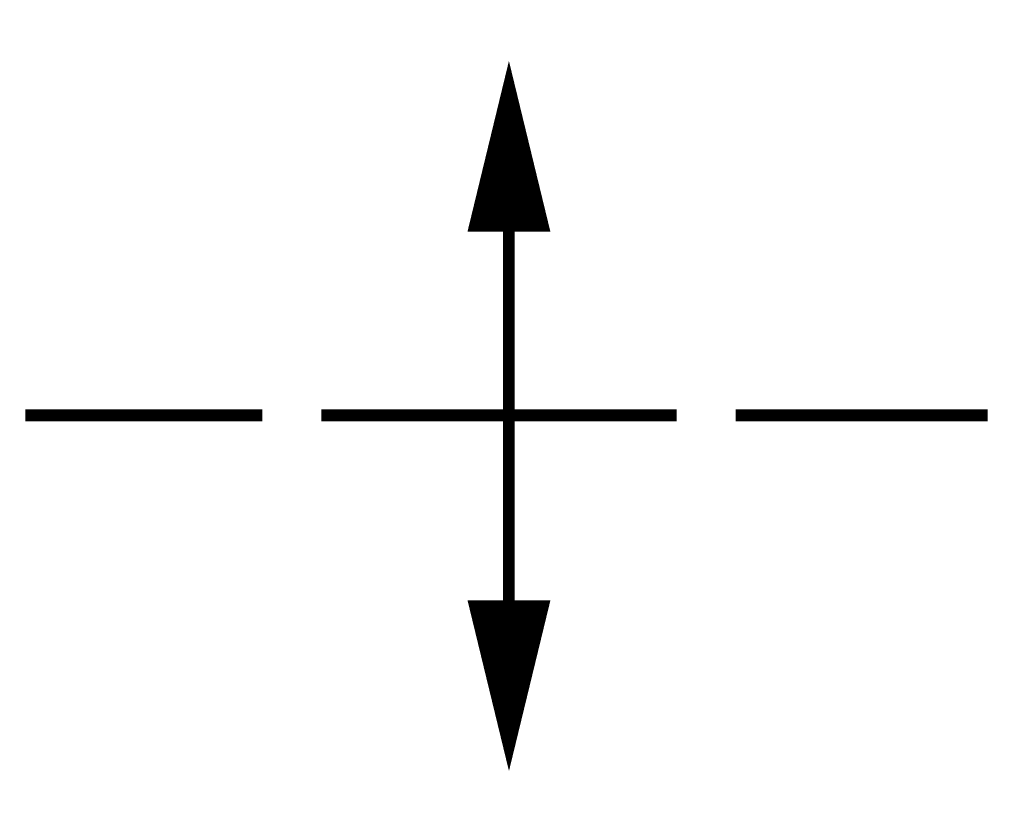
# Model space of a CAD drawing. Extents: x -0.05 to 8.18, y -0.35 to 6.35.
import ezdxf

# ---------------------------------------------------------------- set-up
doc = ezdxf.new("R2010")
doc.units = 0
doc.header["$MEASUREMENT"] = 0
doc.layers.get('0').update_dxf_attribs({"linetype": 'CONTINUOUS'})

msp = doc.modelspace()

# ---------------------------------------------------------------- linework, layer by layer
for points in [[(4.0839, 4.5554, 0.7, 0, 0), (4.0839, 5.9965, 0, 0, 0)], [(4.0842, 1.4411, 0.7, 0, 0), (4.0842, 0, 0, 0, 0)]]:
    msp.add_lwpolyline(points, format="xyseb")
at = {"const_width": 0.1}
for points in [[(4.0835, 4.7493), (4.0835, 0.9757)], [(-0.0006, 3.0043), (2, 3.0043)], [(2.5, 3.0043), (5.5, 3.0043)], [(6, 3.0043), (8.1272, 3.0043)]]:
    msp.add_lwpolyline(points, dxfattribs=at)

doc.saveas('drawing.dxf')
